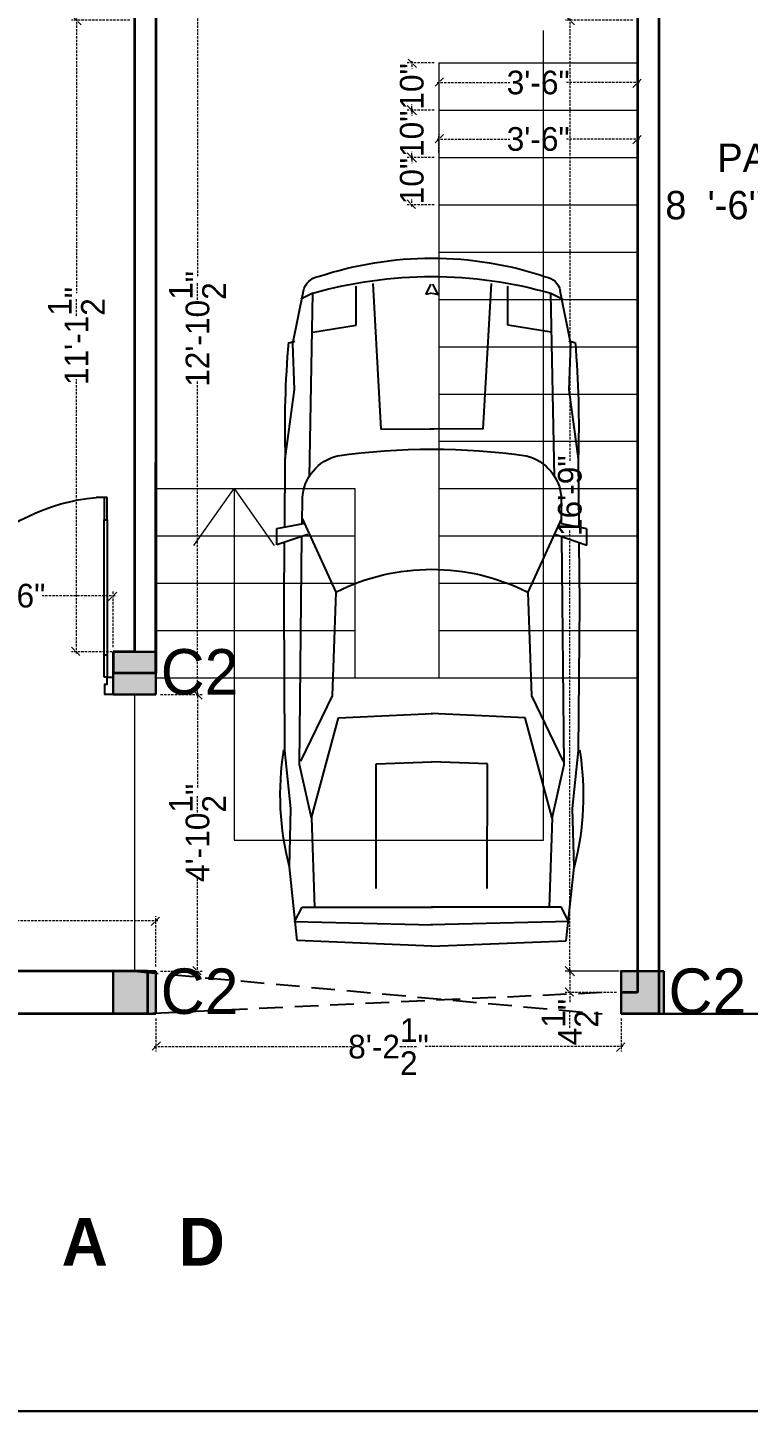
# Model space of a CAD drawing. Header units: millimetres. Extents: x -6808 to 215771, y -89660 to -16303.
# Drawn here: x 107794.9 to 107947.1, y -50111.4 to -49819 of the extents above; entities that cross this region are included whole.
import ezdxf

# ---------------------------------------------------------------- set-up
doc = ezdxf.new("R2010")
doc.units = ezdxf.units.MM
doc.header["$PDMODE"] = 35
doc.linetypes.add('ACAD_ISO10W100', pattern=[18, 12, -3, 0, -3])
doc.linetypes.add('DASHED', pattern=[0.75, 0.5, -0.25])
doc.layers.get('0').update_dxf_attribs({"color": 8})
doc.layers.add('CAR', color=252, linetype='Continuous')
doc.layers.add('NET 01', color=8, linetype='Continuous')
for name, color, linetype, lineweight in [('col.center', 5, 'ACAD_ISO10W100', 15), ('column', 5, 'Continuous', 30), ('FORMAT LAAYER', 250, 'Continuous', 13), ('STAIR', 252, 'Continuous', 15), ('text', 7, 'Continuous', 25), ('wall', 7, 'Continuous', 35), ('wokg dim', 152, 'DASHED', 18)]:
    doc.layers.add(name, color=color, linetype=linetype, lineweight=lineweight)
doc.styles.add('SAJ', font='eurr____.ttf')
doc.dimstyles.new('SAJ', dxfattribs={"dimtxt": 5, "dimasz": 2, "dimexe": 1, "dimexo": 1, "dimgap": 0.09375, "dimtad": 0, "dimdec": 1, "dimzin": 0, "dimdsep": 46, "dimlunit": 4, "dimtxsty": 'SAJ', "dimblk": 'OBLIQUE', "dimcen": 0.125, "dimdle": 0.375, "dimadec": 0, "dimazin": 0, "dimtfac": 1, "dimtdec": 1, "dimtofl": 0, "dimtmove": 0, "dimatfit": 3, "dimldrblk": 'OBLIQUE', "dimfxl": 1, "dimtolj": 1, "dimtzin": 0, "dimlwd": 5, "dimlwe": 5, "dimarcsym": 1})

# ---------------------------------------------------------------- blocks, each defined once
blk = doc.blocks.new('QEWFWE')
at = {"layer": 'NET 01'}
for p, q in [((238503.45, 15011.85), (238503.45, 15015.77)), ((238503.45, 15015.77), (238505.41, 15015.77)), ((238503.98, 15015.77), (238503.98, 15011.85)), ((238503.98, 15011.85), (238503.45, 15011.85)), ((238503.45, 15011.85), (238503.45, 14988.32)), ((238503.98, 14988.32), (238503.98, 15011.85)), ((238503.45, 14988.32), (238503.45, 14984.4)), ((238503.98, 14988.32), (238503.45, 14988.32)), ((238503.98, 14984.4), (238503.98, 14988.32)), ((238503.45, 14984.4), (238503.98, 14984.4))]:
    blk.add_line(p, q, dxfattribs=at)
for points in [[(238503.45, 14984.4), (238502.4, 14984.4), (238502.4, 14981.4), (238503.9, 14981.4), (238503.9, 14982.9), (238503.9, 14983.2), (238503.45, 14983.2)], [(238536.02, 14984.4), (238537.07, 14984.4), (238537.07, 14981.4), (238535.57, 14981.4), (238535.57, 14982.9), (238535.57, 14983.2), (238536.02, 14983.2)]]:
    blk.add_lwpolyline(points, close=True, dxfattribs=at)
blk.add_ellipse((238504.18, 14985.62), major_axis=(-29.27, 13.54), ratio=0.925766, start_param=-2.718612, end_param=-1.204625, dxfattribs=at)
blk = doc.blocks.new('A$C32B276F4')
at = {"layer": 'column'}
blk.add_hatch(color=256, dxfattribs=at).paths.add_polyline_path([(9, 0), (9, 9), (0, 9), (0, 0)])
for p, q in [((0, 0), (0, 9)), ((0, 9), (9, 9)), ((9, 9), (9, 0)), ((9, 0), (0, 0))]:
    blk.add_line(p, q, dxfattribs=at)
at = {"layer": 'col.center', "linetype": 'ByBlock', "insert": (10.02, 9.59), "char_height": 9.6, "width": 293.6941, "attachment_point": 1, "style": 'SAJ'}
blk.add_mtext('\\A1;{\\fCentury Gothic|b0|i0|c0|p34;C2}', dxfattribs=at)
blk = doc.blocks.new('_Oblique')
at = {"color": 0, "linetype": 'ByBlock', "lineweight": -2}
blk.add_line((-0.5, -0.5), (0.5, 0.5), dxfattribs=at)
blk = doc.blocks.new('car-8')
at = {"layer": 'CAR'}
for p, q in [((119.29, 413.49), (121.66, 425.35)), ((133.41, 417.65), (133.42, 426.41)), ((137.14, 426.98), (138.97, 394.36)), ((149.03, 424.54), (150.24, 426.82)), ((151.8, 424.54), (150.58, 426.82)), ((163.69, 426.98), (161.85, 394.36)), ((167.41, 417.65), (167.4, 426.41)), ((181.54, 413.49), (179.17, 425.35)), ((123.76, 424.79), (121.06, 423.45)), ((122.97, 383.67), (123.76, 424.79)), ((150.33, 424.85), (149.03, 424.54)), ((150.5, 424.85), (151.8, 424.54)), ((177.85, 383.67), (177.07, 424.79)), ((177.07, 424.79), (179.76, 423.45)), ((123.72, 416.09), (133.41, 417.65)), ((177.1, 416.09), (167.41, 417.65)), ((118.4, 413.67), (119.72, 414.06)), ((119.67, 403.18), (119.29, 413.49)), ((182.43, 413.67), (181.1, 414.06)), ((181.16, 403.18), (181.54, 413.49)), ((117.57, 387.71), (119.67, 403.18)), ((183.26, 387.71), (181.16, 403.18)), ((138.97, 394.36), (150.83, 394.43)), ((161.85, 394.36), (149.99, 394.43)), ((117.44, 372.37), (117.57, 387.71)), ((183.38, 372.37), (183.26, 387.71)), ((121.35, 373.13), (121.41, 378.94)), ((179.48, 373.13), (179.41, 378.94)), ((115.68, 372.04), (121.65, 373.19)), ((121.36, 374.3), (128.91, 357.77)), ((179.46, 374.3), (171.91, 357.77)), ((185.15, 372.04), (179.17, 373.19)), ((115.67, 368.36), (115.68, 372.04)), ((122.67, 370.74), (115.67, 368.36)), ((120.77, 319.19), (121.32, 370.28)), ((178.16, 370.74), (185.15, 368.36)), ((180.06, 319.19), (179.51, 370.28)), ((185.15, 368.36), (185.15, 372.04)), ((117.3, 355.38), (117.41, 368.95)), ((183.52, 355.38), (183.41, 368.95)), ((128.91, 357.77), (128.1, 334.58)), ((171.91, 357.77), (172.72, 334.58)), ((117.53, 322.29), (117.3, 355.38)), ((183.3, 322.29), (183.52, 355.38)), ((128.1, 334.58), (121, 319.89)), ((172.72, 334.58), (179.82, 319.89)), ((123.45, 307.18), (129.51, 329.65)), ((129.51, 329.65), (150.54, 330.64)), ((171.32, 329.65), (150.28, 330.64)), ((177.38, 307.18), (171.32, 329.65)), ((118.87, 309.34), (117.53, 322.29)), ((137.93, 319.32), (150.46, 319.78)), ((162.9, 319.32), (150.37, 319.78)), ((181.96, 309.34), (183.3, 322.29)), ((123.45, 307.18), (120.77, 319.19)), ((137.98, 291.36), (137.93, 319.32)), ((162.85, 291.36), (162.9, 319.32)), ((177.38, 307.18), (180.06, 319.19)), ((118.54, 296.2), (118.87, 309.34)), ((123.45, 307.18), (124.14, 287.2)), ((177.38, 307.18), (176.68, 287.2)), ((182.28, 296.2), (181.96, 309.34)), ((120.28, 279.69), (118.54, 296.2)), ((180.55, 279.69), (182.28, 296.2)), ((119.67, 283.87), (121.35, 287.2)), ((121.35, 287.2), (150.55, 287.19)), ((179.47, 287.2), (150.27, 287.19)), ((181.16, 283.87), (179.47, 287.2)), ((119.58, 283.99), (150.59, 283.21)), ((181.25, 283.99), (150.24, 283.21)), ((150.47, 278.43), (120.28, 279.69)), ((150.36, 278.43), (180.55, 279.69))]:
    blk.add_line(p, q, dxfattribs=at)
for centre, radius, start, end in [((150.41, 352.51), 80.15, 71.4744, 108.5256), ((125.58, 424.56), 4, 99.1082, 168.6925), ((150.41, 331.9), 96.64, 73.9881, 106.0119), ((175.25, 424.56), 4, 11.3075, 80.8918), ((336.61, 395.01), 219.08, 175.0805, 181.8902), ((-35.79, 395.01), 219.08, 358.1098, 4.9195), ((131.76, 378.3), 10.37, 103.928, 176.4903), ((150.41, 239.6), 150.26, 81.9077, 98.0923), ((169.07, 378.3), 10.37, 3.5097, 76.072), ((150.41, 315.22), 47.7, 63.3754, 116.6246), ((180.11, 312.28), 63.63, 170.8054, 194.642), ((120.72, 312.28), 63.63, 345.358, 9.1946)]:
    blk.add_arc(centre, radius, start, end, dxfattribs=at)
blk = doc.blocks.new('*D681')
at = {"layer": 'Defpoints', "color": 0, "transparency": 16777216}
for p in [(107821.96, -49805.41), (107821.96, -49959.91), (107830.74, -49959.91)]:
    blk.add_point(p, dxfattribs=at)
at = {"layer": 'wokg dim', "color": 0, "lineweight": 5, "transparency": 16777216}
for p, q in [((107830.74, -49805.04), (107830.74, -49871.8)), ((107822.96, -49805.41), (107831.74, -49805.41)), ((107830.74, -49960.29), (107830.74, -49893.53)), ((107822.96, -49959.91), (107831.74, -49959.91))]:
    blk.add_line(p, q, dxfattribs=at)
at = {"layer": 'wokg dim', "color": 0, "lineweight": 5, "transparency": 16777216, "xscale": 2, "yscale": 2, "zscale": 2}
for p, rotation in [((107830.74, -49805.41), 90), ((107830.74, -49959.91), 270)]:
    blk.add_blockref('_Oblique', p, dxfattribs=dict(at, rotation=rotation))
at = {"layer": 'wokg dim', "color": 0, "transparency": 16777216, "insert": (107830.74, -49882.66), "char_height": 5, "attachment_point": 5, "rotation": 90, "style": 'SAJ'}
blk.add_mtext('\\A1;12\'-10{\\H1.000000x;\\S1/2;}"', dxfattribs=at)
blk = doc.blocks.new('*D684')
at = {"layer": 'Defpoints', "color": 0, "transparency": 16777216}
for p in [(107812.96, -49939.06), (107770.96, -49950.91), (107812.96, -49950.91)]:
    blk.add_point(p, dxfattribs=at)
at = {"layer": 'wokg dim', "color": 0, "lineweight": 5, "transparency": 16777216}
for p, q in [((107770.59, -49939.06), (107785.98, -49939.06)), ((107770.96, -49949.91), (107770.96, -49938.06)), ((107813.34, -49939.06), (107797.95, -49939.06)), ((107812.96, -49949.91), (107812.96, -49938.06))]:
    blk.add_line(p, q, dxfattribs=at)
at = {"layer": 'wokg dim', "color": 0, "lineweight": 5, "transparency": 16777216, "xscale": 2, "yscale": 2, "zscale": 2, "rotation": 180}
blk.add_blockref('_Oblique', (107770.96, -49939.06), dxfattribs=at)
at = {"layer": 'wokg dim', "color": 0, "lineweight": 5, "transparency": 16777216, "xscale": 2, "yscale": 2, "zscale": 2}
blk.add_blockref('_Oblique', (107812.96, -49939.06), dxfattribs=at)
at = {"layer": 'wokg dim', "color": 0, "transparency": 16777216, "insert": (107791.96, -49939.06), "char_height": 5, "attachment_point": 5, "style": 'SAJ'}
blk.add_mtext('\\A1;3\'-6"', dxfattribs=at)
blk = doc.blocks.new('*D688')
at = {"layer": 'Defpoints', "color": 0, "transparency": 16777216}
for p in [(107817.46, -49817.41), (107805.16, -49950.91), (107817.46, -49950.91)]:
    blk.add_point(p, dxfattribs=at)
at = {"layer": 'wokg dim', "color": 0, "lineweight": 5, "transparency": 16777216}
for p, q in [((107805.16, -49817.04), (107805.16, -49875.07)), ((107816.46, -49817.41), (107804.16, -49817.41)), ((107805.16, -49951.29), (107805.16, -49893.26)), ((107816.46, -49950.91), (107804.16, -49950.91))]:
    blk.add_line(p, q, dxfattribs=at)
at = {"layer": 'wokg dim', "color": 0, "lineweight": 5, "transparency": 16777216, "xscale": 2, "yscale": 2, "zscale": 2}
for p, rotation in [((107805.16, -49817.41), 90), ((107805.16, -49950.91), 270)]:
    blk.add_blockref('_Oblique', p, dxfattribs=dict(at, rotation=rotation))
at = {"layer": 'wokg dim', "color": 0, "transparency": 16777216, "insert": (107805.16, -49884.16), "char_height": 5, "attachment_point": 5, "rotation": 90, "style": 'SAJ'}
blk.add_mtext('\\A1;11\'-1{\\H1.000000x;\\S1/2;}"', dxfattribs=at)
blk = doc.blocks.new('*D697')
at = {"layer": 'Defpoints', "color": 0, "transparency": 16777216}
for p in [(107821.96, -50007.76), (107715.21, -50018.41), (107821.96, -50018.41)]:
    blk.add_point(p, dxfattribs=at)
at = {"layer": 'wokg dim', "color": 0, "lineweight": 5, "transparency": 16777216}
for p, q in [((107715.21, -50017.41), (107715.21, -50006.76)), ((107821.96, -50017.41), (107821.96, -50006.76)), ((107714.84, -50007.76), (107759.07, -50007.76)), ((107822.34, -50007.76), (107778.11, -50007.76))]:
    blk.add_line(p, q, dxfattribs=at)
at = {"layer": 'wokg dim', "color": 0, "lineweight": 5, "transparency": 16777216, "xscale": 2, "yscale": 2, "zscale": 2, "rotation": 180}
blk.add_blockref('_Oblique', (107715.21, -50007.76), dxfattribs=at)
at = {"layer": 'wokg dim', "color": 0, "lineweight": 5, "transparency": 16777216, "xscale": 2, "yscale": 2, "zscale": 2}
blk.add_blockref('_Oblique', (107821.96, -50007.76), dxfattribs=at)
at = {"layer": 'wokg dim', "color": 0, "transparency": 16777216, "insert": (107768.59, -50007.76), "char_height": 5, "attachment_point": 5, "style": 'SAJ'}
blk.add_mtext('\\A1;8\'-10{\\H1x;\\S1/2;}"', dxfattribs=at)
blk = doc.blocks.new('*D703')
at = {"layer": 'Defpoints', "color": 0, "transparency": 16777216}
for p in [(107923.71, -49817.41), (107909.41, -50018.41), (107923.71, -50018.41)]:
    blk.add_point(p, dxfattribs=at)
at = {"layer": 'wokg dim', "color": 0, "lineweight": 5, "transparency": 16777216}
for p, q in [((107909.41, -49817.04), (107909.41, -49910.63)), ((107922.71, -49817.41), (107908.41, -49817.41)), ((107909.41, -50018.79), (107909.41, -49925.2)), ((107922.71, -50018.41), (107908.41, -50018.41))]:
    blk.add_line(p, q, dxfattribs=at)
at = {"layer": 'wokg dim', "color": 0, "lineweight": 5, "transparency": 16777216, "xscale": 2, "yscale": 2, "zscale": 2}
for p, rotation in [((107909.41, -49817.41), 90), ((107909.41, -50018.41), 270)]:
    blk.add_blockref('_Oblique', p, dxfattribs=dict(at, rotation=rotation))
at = {"layer": 'wokg dim', "color": 0, "transparency": 16777216, "insert": (107909.41, -49917.91), "char_height": 5, "attachment_point": 5, "rotation": 90, "style": 'SAJ'}
blk.add_mtext('\\A1;16\'-9"', dxfattribs=at)
blk = doc.blocks.new('*D704')
at = {"layer": 'Defpoints', "color": 0, "transparency": 16777216}
for p in [(107920.23, -50018.41), (107909.41, -50022.91), (107920.23, -50022.91)]:
    blk.add_point(p, dxfattribs=at)
at = {"layer": 'wokg dim', "color": 0, "lineweight": 5, "transparency": 16777216}
for p, q in [((107919.23, -50018.41), (107908.41, -50018.41)), ((107909.41, -50018.04), (107909.41, -50022.91)), ((107919.23, -50022.91), (107908.41, -50022.91)), ((107909.41, -50022.91), (107909.41, -50024.91))]:
    blk.add_line(p, q, dxfattribs=at)
at = {"layer": 'wokg dim', "color": 0, "lineweight": 5, "transparency": 16777216, "xscale": 2, "yscale": 2, "zscale": 2}
for p, rotation in [((107909.41, -50018.41), 90), ((107909.41, -50022.91), 270)]:
    blk.add_blockref('_Oblique', p, dxfattribs=dict(at, rotation=rotation))
at = {"layer": 'wokg dim', "color": 0, "transparency": 16777216, "insert": (107909.41, -50029.16), "char_height": 5, "attachment_point": 5, "rotation": 90, "style": 'SAJ'}
blk.add_mtext('\\A1;4{\\H1.000000x;\\S1/2;}"', dxfattribs=at)
blk = doc.blocks.new('*D705')
at = {"layer": 'Defpoints', "color": 0, "transparency": 16777216}
for p in [(107821.96, -49959.91), (107821.96, -50018.41), (107830.74, -50018.41)]:
    blk.add_point(p, dxfattribs=at)
at = {"layer": 'wokg dim', "color": 0, "lineweight": 5, "transparency": 16777216}
for p, q in [((107822.96, -49959.91), (107831.74, -49959.91)), ((107830.74, -49959.54), (107830.74, -49979.66)), ((107830.74, -50018.79), (107830.74, -49998.67)), ((107822.96, -50018.41), (107831.74, -50018.41))]:
    blk.add_line(p, q, dxfattribs=at)
at = {"layer": 'wokg dim', "color": 0, "lineweight": 5, "transparency": 16777216, "xscale": 2, "yscale": 2, "zscale": 2}
for p, rotation in [((107830.74, -49959.91), 90), ((107830.74, -50018.41), 270)]:
    blk.add_blockref('_Oblique', p, dxfattribs=dict(at, rotation=rotation))
at = {"layer": 'wokg dim', "color": 0, "transparency": 16777216, "insert": (107830.74, -49989.16), "char_height": 5, "attachment_point": 5, "rotation": 90, "style": 'SAJ'}
blk.add_mtext('\\A1;4\'-10{\\H1.000000x;\\S1/2;}"', dxfattribs=at)
blk = doc.blocks.new('*D706')
at = {"layer": 'Defpoints', "color": 0, "transparency": 16777216}
for p in [(107821.96, -50027.41), (107920.23, -50027.41), (107920.23, -50034.34)]:
    blk.add_point(p, dxfattribs=at)
at = {"layer": 'wokg dim', "color": 0, "lineweight": 5, "transparency": 16777216}
for p, q in [((107821.96, -50028.41), (107821.96, -50035.34)), ((107920.23, -50028.41), (107920.23, -50035.34)), ((107821.59, -50034.34), (107863.34, -50034.34)), ((107920.6, -50034.34), (107878.85, -50034.34))]:
    blk.add_line(p, q, dxfattribs=at)
at = {"layer": 'wokg dim', "color": 0, "lineweight": 5, "transparency": 16777216, "xscale": 2, "yscale": 2, "zscale": 2, "rotation": 180}
blk.add_blockref('_Oblique', (107821.96, -50034.34), dxfattribs=at)
at = {"layer": 'wokg dim', "color": 0, "lineweight": 5, "transparency": 16777216, "xscale": 2, "yscale": 2, "zscale": 2}
blk.add_blockref('_Oblique', (107920.23, -50034.34), dxfattribs=at)
at = {"layer": 'wokg dim', "color": 0, "transparency": 16777216, "insert": (107871.09, -50034.34), "char_height": 5, "attachment_point": 5, "style": 'SAJ'}
blk.add_mtext('\\A1;8\'-2{\\H1.000000x;\\S1/2;}"', dxfattribs=at)
blk = doc.blocks.new('*D707')
at = {"layer": 'Defpoints', "color": 0, "transparency": 16777216}
for p in [(107881.71, -49826.41), (107923.71, -49826.41), (107881.71, -49830.61)]:
    blk.add_point(p, dxfattribs=at)
at = {"layer": 'wokg dim', "color": 0, "lineweight": 5, "transparency": 16777216}
for p, q in [((107881.71, -49827.41), (107881.71, -49831.61)), ((107923.71, -49827.41), (107923.71, -49831.61)), ((107881.34, -49830.61), (107896.73, -49830.61)), ((107924.09, -49830.61), (107908.7, -49830.61))]:
    blk.add_line(p, q, dxfattribs=at)
at = {"layer": 'wokg dim', "color": 0, "lineweight": 5, "transparency": 16777216, "xscale": 2, "yscale": 2, "zscale": 2}
for p, rotation in [((107881.71, -49830.61), 180.0000000000099), ((107923.71, -49830.61), 9.9121e-12)]:
    blk.add_blockref('_Oblique', p, dxfattribs=dict(at, rotation=rotation))
at = {"layer": 'wokg dim', "color": 0, "transparency": 16777216, "insert": (107902.71, -49830.61), "char_height": 5, "attachment_point": 5, "style": 'SAJ'}
blk.add_mtext('\\A1;3\'-6"', dxfattribs=at)
blk = doc.blocks.new('*D708')
at = {"layer": 'Defpoints', "color": 0, "transparency": 16777216}
for p in [(107923.71, -49842.55), (107881.71, -49846.41), (107923.71, -49846.41)]:
    blk.add_point(p, dxfattribs=at)
at = {"layer": 'wokg dim', "color": 0, "lineweight": 5, "transparency": 16777216}
for p, q in [((107881.34, -49842.55), (107896.73, -49842.55)), ((107881.71, -49845.41), (107881.71, -49841.55)), ((107924.09, -49842.55), (107908.7, -49842.55)), ((107923.71, -49845.41), (107923.71, -49841.55))]:
    blk.add_line(p, q, dxfattribs=at)
at = {"layer": 'wokg dim', "color": 0, "lineweight": 5, "transparency": 16777216, "xscale": 2, "yscale": 2, "zscale": 2, "rotation": 180}
blk.add_blockref('_Oblique', (107881.71, -49842.55), dxfattribs=at)
at = {"layer": 'wokg dim', "color": 0, "lineweight": 5, "transparency": 16777216, "xscale": 2, "yscale": 2, "zscale": 2}
blk.add_blockref('_Oblique', (107923.71, -49842.55), dxfattribs=at)
at = {"layer": 'wokg dim', "color": 0, "transparency": 16777216, "insert": (107902.71, -49842.55), "char_height": 5, "attachment_point": 5, "style": 'SAJ'}
blk.add_mtext('\\A1;3\'-6"', dxfattribs=at)
blk = doc.blocks.new('*D709')
at = {"layer": 'Defpoints', "color": 0, "transparency": 16777216}
for p in [(107881.71, -49826.41), (107876.03, -49836.41), (107881.71, -49836.41)]:
    blk.add_point(p, dxfattribs=at)
at = {"layer": 'wokg dim', "color": 0, "lineweight": 5, "transparency": 16777216}
for p, q in [((107880.71, -49826.41), (107875.03, -49826.41)), ((107876.03, -49826.04), (107876.03, -49827.62)), ((107880.71, -49836.41), (107875.03, -49836.41)), ((107876.03, -49836.79), (107876.03, -49835.21))]:
    blk.add_line(p, q, dxfattribs=at)
at = {"layer": 'wokg dim', "color": 0, "lineweight": 5, "transparency": 16777216, "xscale": 2, "yscale": 2, "zscale": 2}
for p, rotation in [((107876.03, -49826.41), 90), ((107876.03, -49836.41), 270)]:
    blk.add_blockref('_Oblique', p, dxfattribs=dict(at, rotation=rotation))
at = {"layer": 'wokg dim', "color": 0, "transparency": 16777216, "insert": (107876.03, -49831.41), "char_height": 5, "attachment_point": 5, "rotation": 90, "style": 'SAJ'}
blk.add_mtext('\\A1;10"', dxfattribs=at)
blk = doc.blocks.new('*D710')
at = {"layer": 'Defpoints', "color": 0, "transparency": 16777216}
for p in [(107881.71, -49836.41), (107876.03, -49846.41), (107881.71, -49846.41)]:
    blk.add_point(p, dxfattribs=at)
at = {"layer": 'wokg dim', "color": 0, "lineweight": 5, "transparency": 16777216}
for p, q in [((107880.71, -49836.41), (107875.03, -49836.41)), ((107876.03, -49836.04), (107876.03, -49837.62)), ((107876.03, -49846.79), (107876.03, -49845.21)), ((107880.71, -49846.41), (107875.03, -49846.41))]:
    blk.add_line(p, q, dxfattribs=at)
at = {"layer": 'wokg dim', "color": 0, "lineweight": 5, "transparency": 16777216, "xscale": 2, "yscale": 2, "zscale": 2}
for p, rotation in [((107876.03, -49836.41), 90), ((107876.03, -49846.41), 270)]:
    blk.add_blockref('_Oblique', p, dxfattribs=dict(at, rotation=rotation))
at = {"layer": 'wokg dim', "color": 0, "transparency": 16777216, "insert": (107876.03, -49841.41), "char_height": 5, "attachment_point": 5, "rotation": 90, "style": 'SAJ'}
blk.add_mtext('\\A1;10"', dxfattribs=at)
blk = doc.blocks.new('*D711')
at = {"layer": 'Defpoints', "color": 0, "transparency": 16777216}
for p in [(107881.71, -49846.41), (107876.03, -49856.41), (107881.71, -49856.41)]:
    blk.add_point(p, dxfattribs=at)
at = {"layer": 'wokg dim', "color": 0, "lineweight": 5, "transparency": 16777216}
for p, q in [((107876.03, -49846.04), (107876.03, -49847.62)), ((107880.71, -49846.41), (107875.03, -49846.41)), ((107880.71, -49856.41), (107875.03, -49856.41)), ((107876.03, -49856.79), (107876.03, -49855.21))]:
    blk.add_line(p, q, dxfattribs=at)
at = {"layer": 'wokg dim', "color": 0, "lineweight": 5, "transparency": 16777216, "xscale": 2, "yscale": 2, "zscale": 2}
for p, rotation in [((107876.03, -49846.41), 90), ((107876.03, -49856.41), 270)]:
    blk.add_blockref('_Oblique', p, dxfattribs=dict(at, rotation=rotation))
at = {"layer": 'wokg dim', "color": 0, "transparency": 16777216, "insert": (107876.03, -49851.41), "char_height": 5, "attachment_point": 5, "rotation": 90, "style": 'SAJ'}
blk.add_mtext('\\A1;10"', dxfattribs=at)

msp = doc.modelspace()

# ---------------------------------------------------------------- linework, layer by layer
at = {"linetype": 'DASHED', "ltscale": 10}
for p, q in [((107817.463, -50018.415), (107916.213, -50027.415)), ((107916.208, -50022.915), (107820.213, -50027.415))]:
    msp.add_line(p, q, dxfattribs=at)
at = {"lineweight": 30}
for points in [[(108003.835, -50027.415), (107928.213, -50027.415)], [(108003.866, -50111.415), (107564.053, -50111.415)]]:
    msp.add_lwpolyline(points, dxfattribs=at)
at = {"layer": 'STAIR'}
for p, q in [((107903.863, -49990.728), (107903.863, -49819.57)), ((107881.713, -49826.415), (107923.713, -49826.415)), ((107881.713, -49826.415), (107881.713, -49956.415)), ((107881.713, -49836.415), (107923.713, -49836.415)), ((107881.713, -49846.415), (107923.713, -49846.415)), ((107881.713, -49856.415), (107923.713, -49856.415)), ((107881.713, -49866.415), (107923.713, -49866.415)), ((107881.713, -49876.415), (107923.713, -49876.415)), ((107881.713, -49886.415), (107923.713, -49886.415)), ((107881.713, -49896.415), (107923.713, -49896.415)), ((107881.713, -49906.415), (107923.713, -49906.415)), ((107821.963, -49916.415), (107863.963, -49916.415)), ((107863.963, -49916.415), (107863.963, -49956.415)), ((107881.713, -49916.415), (107923.713, -49916.415)), ((107821.963, -49926.415), (107863.963, -49926.415)), ((107881.713, -49926.415), (107923.713, -49926.415)), ((107821.963, -49936.415), (107863.963, -49936.415)), ((107881.713, -49936.415), (107923.713, -49936.415)), ((107821.963, -49946.415), (107863.963, -49946.415)), ((107881.713, -49946.415), (107923.713, -49946.415)), ((107821.963, -49956.415), (107863.963, -49956.415)), ((107859.463, -49956.415), (107881.713, -49956.415)), ((107881.713, -49956.415), (107923.713, -49956.415)), ((107881.713, -49956.415), (107923.713, -49956.415)), ((107817.463, -49959.915), (107817.463, -50018.415))]:
    msp.add_line(p, q, dxfattribs=at)
at = {"layer": 'wall', "color": 1}
for p, q in [((107928.213, -49427.415), (107928.213, -50027.415)), ((107923.713, -49758.915), (107923.713, -50022.915)), ((107821.963, -49805.415), (107821.963, -49955.415)), ((107817.463, -49812.915), (107817.463, -49950.915)), ((107821.963, -49955.415), (107821.963, -49910.915))]:
    msp.add_line(p, q, dxfattribs=at)
at = {"layer": 'wall'}
for p, q in [((107817.463, -49950.915), (107812.963, -49950.915)), ((107812.963, -49950.915), (107812.963, -49955.415)), ((107821.963, -49955.415), (107812.963, -49955.415)), ((107820.213, -50018.415), (107685.213, -50018.415)), ((107820.213, -50018.415), (107820.213, -50027.415)), ((107923.713, -50022.915), (107920.225, -50022.915)), ((107820.213, -50027.415), (107685.213, -50027.415)), ((107928.213, -50027.415), (107920.225, -50027.415))]:
    msp.add_line(p, q, dxfattribs=at)

# ---------------------------------------------------------------- block references
at = {"linetype": 'ByBlock', "lineweight": 20, "xscale": -1.211467555345734, "yscale": 1.211467555345734, "zscale": 1.211467555345734}
msp.add_blockref('QEWFWE', (396750.88, -68109.39), dxfattribs=at)
at = {"layer": 'CAR', "xscale": -0.9429414425208921, "yscale": 0.9429414426906528, "zscale": 0.9429414426912168, "rotation": 359.9811320073976}
msp.add_blockref('car-8', (108021.967, -50275.724), dxfattribs=at)
at = {"layer": 'column'}
for p in [(107812.963, -49959.915), (107812.963, -50027.415), (107920.225, -50027.415)]:
    msp.add_blockref('A$C32B276F4', p, dxfattribs=at)

# ---------------------------------------------------------------- texts
at = {"layer": 'FORMAT LAAYER', "linetype": 'ByBlock', "insert": (107775.484, -50070.535), "char_height": 10.08, "width": 351.4658, "attachment_point": 2, "style": 'SAJ'}
msp.add_mtext('\\A1;{\\fCentury Gothic|b1|i0|c0|p34;        R     O     A    D }', dxfattribs=at)
at = {"layer": 'text', "ltscale": 2, "insert": (107976.218, -49843.491), "char_height": 6, "width": 244.74508, "attachment_point": 3, "style": 'SAJ'}
msp.add_mtext("\\A1;{\\fCentury Gothic|b0|i0|c0|p34;PAEKING\\P8  '-6''X22'-0''}", dxfattribs=at)

# ---------------------------------------------------------------- dimensions: what is measured, and where the dimension line sits
at = {"layer": 'wokg dim'}
for p1, p2, distance, picture, middle in [((107821.963, -49805.415), (107821.963, -49959.915), 8.779, '*D681', (107830.742, -49882.665)), ((107817.463, -49817.415), (107817.463, -49950.915), -12.308, '*D688', (107805.155, -49884.165)), ((107923.713, -49817.415), (107923.713, -50018.415), -14.305, '*D703', (107909.408, -49917.915)), ((107881.713, -49826.415), (107881.713, -49836.415), -5.684, '*D709', (107876.03, -49831.415)), ((107923.713, -49826.415), (107881.713, -49826.415), 4.2, '*D707', (107902.713, -49830.615)), ((107881.713, -49836.415), (107881.713, -49846.415), -5.684, '*D710', (107876.03, -49841.415)), ((107881.713, -49846.415), (107923.713, -49846.415), 3.866, '*D708', (107902.713, -49842.549)), ((107881.713, -49846.415), (107881.713, -49856.415), -5.684, '*D711', (107876.03, -49851.415)), ((107770.963, -49950.915), (107812.963, -49950.915), 11.852, '*D684', (107791.963, -49939.063)), ((107821.963, -49959.915), (107821.963, -50018.415), 8.779, '*D705', (107830.742, -49989.165)), ((107715.213391963, -50018.414983926), (107821.963391962, -50018.414983926), 10.659920175, '*D697', (107768.588391962, -50007.755063751)), ((107920.225, -50018.415), (107920.225, -50022.915), -10.817, '*D704', (107909.408, -50029.161)), ((107821.963, -50027.415), (107920.225, -50027.415), -6.928, '*D706', (107871.094, -50034.343))]:
    dim = msp.add_aligned_dim(p1=p1, p2=p2, distance=distance, dimstyle='SAJ', override={"dimfxl": 4}, dxfattribs=at)
    dim.commit()
    dim.dimension.update_dxf_attribs({"geometry": picture, "text_midpoint": middle})

# ---------------------------------------------------------------- leaders
at = {"layer": 'STAIR'}
msp.add_leader([(107838.463, -49916.415), (107838.463, -49990.728), (107903.863, -49990.728)], dimstyle='SAJ', override={"dimasz": 12, "dimldrblk": 'Open90'}, dxfattribs=at)

doc.saveas('drawing.dxf')
